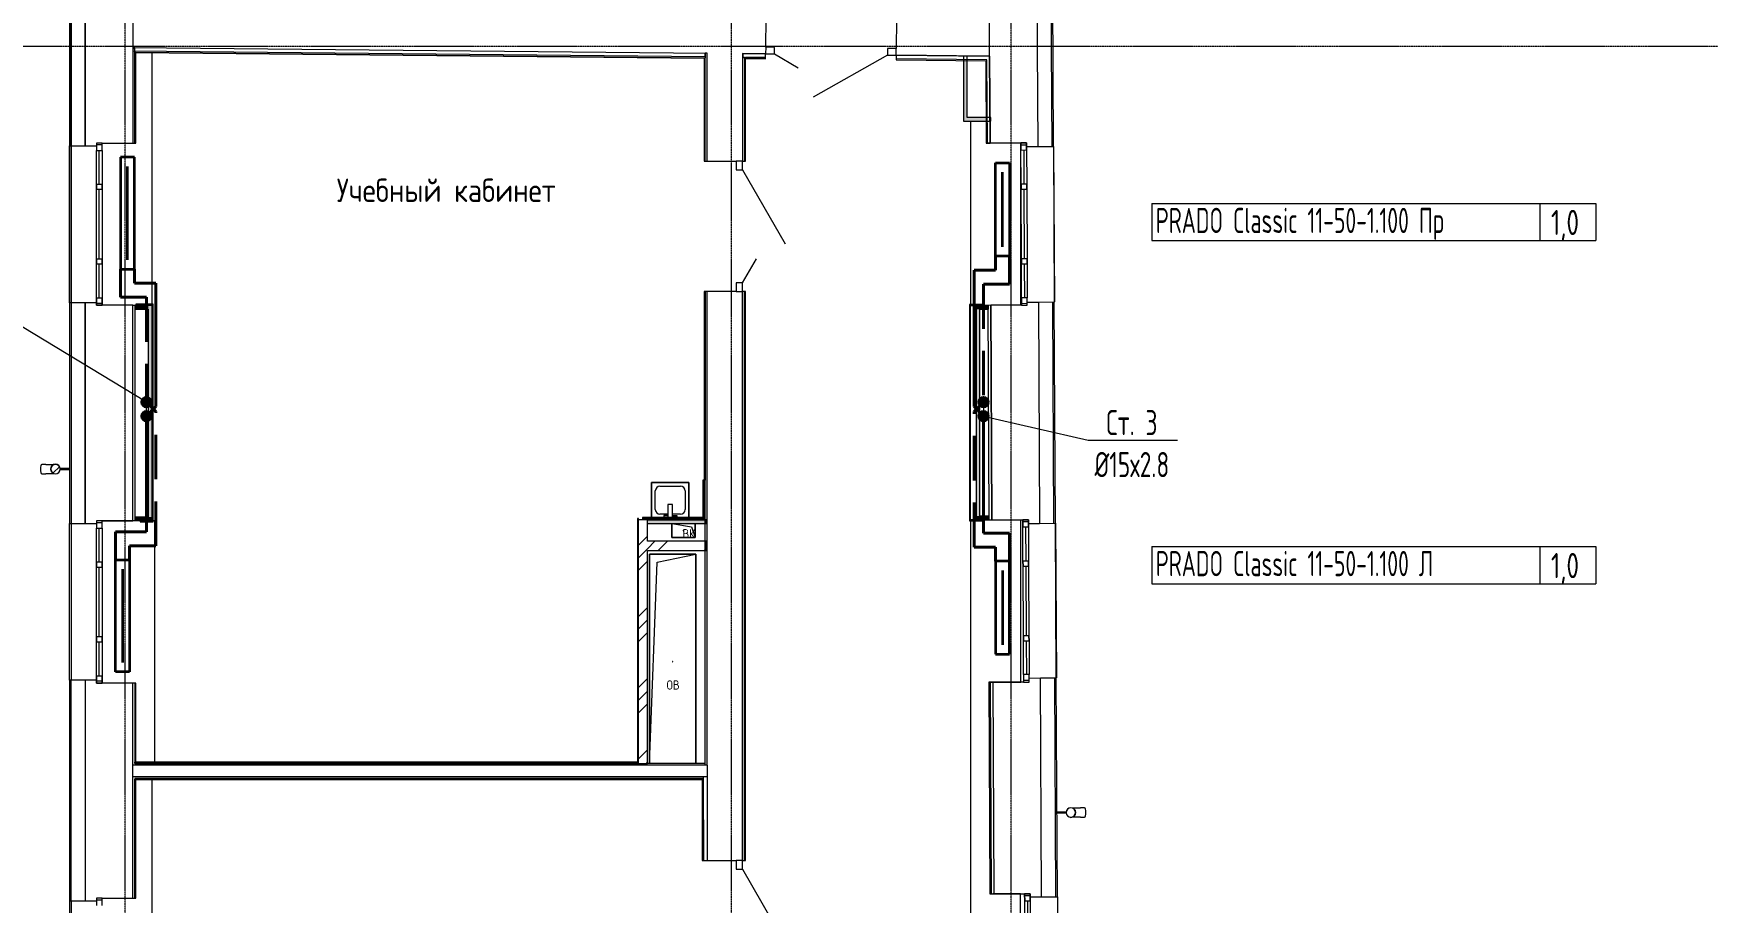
# Model space of a CAD drawing. Header units: millimetres. Extents: x -3929 to 624051, y 52832 to 514950.
# Drawn here: x 164176 to 182125, y 351295 to 360610 of the extents above; entities that cross this region are included whole.
import ezdxf
from ezdxf import colors
from ezdxf.entities.mleader import LeaderData, LeaderLine
from ezdxf.enums import TextEntityAlignment as Align
from ezdxf.math import Vec2, Vec3

# ---------------------------------------------------------------- set-up
doc = ezdxf.new("R2010")
doc.units = ezdxf.units.MM
for name, pattern in [('ADSK_Линия сетки', [25, 20, -2.5, 0, -2.5]), ('ADSK_Штриховая_ш2 п1', [3, 2, -1]), ('Hidden', [7.14375, 4.7625, -2.38125])]:
    doc.linetypes.add(name, pattern=pattern)
for name, color, linetype, lineweight in [('_ Окна', 7, 'Continuous', 9), ('Аннотация', 7, 'Continuous', 18), ('Двери', 7, 'Continuous', 9), ('Марки помещений', 7, 'Continuous', 20), ('Обобщенные модели', 7, 'Continuous', 18), ('ОВ-О-Оборудование', 32, 'Continuous', 35), ('ОВ-ТЕКСТ', 7, 'Continuous', 25), ('Окна', 7, 'Continuous', 9), ('Оси', 253, 'Continuous', 9), ('Перекрытие', 7, 'Continuous', 18), ('Сантехника', 7, 'Continuous', 18), ('Стены внутренние', 7, 'Continuous', 18), ('Стены наружные', 7, 'Continuous', 18), ('Стены несущие', 7, 'Continuous', 30), ('Стены отделка', 7, 'Continuous', 30), ('Стены перегородки', 7, 'Continuous', 30), ('Стены штриховка', 7, 'Continuous', 9)]:
    doc.layers.add(name, color=color, linetype=linetype, lineweight=lineweight)
for name, color, linetype in [('ПРИБОРЫ', 3, 'Continuous'), ('статистика приборов', 252, 'Continuous'), ('стояки', 7, 'Continuous')]:
    doc.layers.add(name, color=color, linetype=linetype)
doc.layers.add('т11.1', color=1, linetype='Continuous', true_color=0xff0000)
doc.layers.add('т21.1', color=5, linetype='Continuous', true_color=0x0000ff)
doc.styles.add('GOST Common_2', font='GOST_Common.ttf', dxfattribs={"width": 0.9, "height": 250})
doc.styles.add('GOST Common_4', font='GOST_Common.ttf', dxfattribs={"width": 0.9, "height": 200})
doc.styles.add('СТИЛЬ', font='simplex.shx', dxfattribs={"width": 0.65})

# ---------------------------------------------------------------- blocks, each defined once
blk = doc.blocks.new('*U2874')
at = {"layer": 'ОВ-О-Оборудование', "color": 32, "ltscale": 0.1, "true_color": 0xcd6928}
for p, q in [((500, 75), (-500, 75)), ((-500, 75), (-500, -75)), ((-400, 0), (400, 0)), ((500, -75), (500, 75)), ((-500, -75), (500, -75))]:
    blk.add_line(p, q, dxfattribs=at)
blk = doc.blocks.new('*U2938')
at = {"layer": 'ОВ-О-Оборудование', "color": 32, "ltscale": 0.1, "true_color": 0xcd6928}
for p, q in [((600, 75), (-600, 75)), ((-600, 75), (-600, -75)), ((-500, 0), (500, 0)), ((600, -75), (600, 75)), ((-600, -75), (600, -75))]:
    blk.add_line(p, q, dxfattribs=at)
blk = doc.blocks.new('3 этаж')
at = {"layer": 'Стены внутренние', "lineweight": 0}
for points in [[(364886, -50506), (364926, -50506), (364926, -49885), (364886, -49885), (364886, -49887)], [(364961, -50546), (365140, -50546), (365140, -50506), (364886, -50506), (364886, -50546), (364926, -50546)], [(356000, -52559), (356146, -52559), (356146, -52519), (356000, -52519), (356000, -52535)], [(356186, -54789), (356186, -52519), (356146, -52520), (356146, -54789)], [(365142, -52561), (365151, -52561), (365150, -52521), (365142, -52521), (365021, -52521), (365021, -52561), (365101, -52561)], [(365061, -54779), (365061, -52561), (365021, -52561), (365021, -54779), (365041, -54779)], [(356000, -54829), (356186, -54828), (356186, -54789), (356000, -54789), (356000, -54828)], [(362118, -54858), (362118, -54818), (361497, -54818), (361497, -54858), (362008, -54858)], [(365041, -54819), (365155, -54819), (365155, -54779), (365021, -54779), (365021, -54819)]]:
    blk.add_hatch(color=253, dxfattribs=at).paths.add_polyline_path(points)
at = {"layer": '_ Окна', "color": 253, "lineweight": 0}
for p, q in [((355650, -50779), (355590, -50779)), ((355590, -50779), (355590, -50859)), ((355650, -50859), (355650, -50779)), ((365502, -50778), (365562, -50777)), ((365502, -50858), (365502, -50778)), ((365562, -50777), (365562, -50857)), ((355650, -50799), (355590, -50799)), ((355590, -50859), (355650, -50859)), ((355620, -51219), (355620, -50859)), ((365502, -50798), (365562, -50797)), ((365562, -50857), (365502, -50858)), ((365532, -50857), (365534, -51217)), ((355590, -51219), (355650, -51219)), ((355590, -51279), (355590, -51219)), ((355650, -51279), (355590, -51279)), ((355620, -52019), (355620, -51279)), ((355650, -51219), (355650, -51279)), ((365504, -51218), (365564, -51217)), ((365504, -51278), (365504, -51218)), ((365564, -51277), (365504, -51278)), ((365534, -51277), (365538, -52017)), ((365564, -51217), (365564, -51277)), ((355590, -52019), (355650, -52019)), ((355590, -52079), (355590, -52019)), ((355650, -52019), (355650, -52079)), ((365508, -52018), (365568, -52017)), ((365508, -52078), (365508, -52018)), ((365568, -52017), (365568, -52077)), ((355650, -52079), (355590, -52079)), ((355620, -52439), (355620, -52079)), ((365568, -52077), (365508, -52078)), ((365538, -52077), (365540, -52437)), ((355590, -52439), (355650, -52439)), ((355590, -52519), (355590, -52439)), ((355650, -52499), (355590, -52499)), ((355650, -52519), (355590, -52519)), ((355650, -52439), (355650, -52519)), ((365570, -52437), (365510, -52438)), ((365510, -52438), (365510, -52518)), ((365510, -52498), (365570, -52497)), ((365510, -52518), (365570, -52517)), ((365570, -52517), (365570, -52437)), ((355650, -54829), (355590, -54829)), ((355590, -54829), (355590, -54909)), ((355650, -54849), (355590, -54849)), ((355590, -54909), (355650, -54909)), ((355620, -55269), (355620, -54909)), ((355650, -54909), (355650, -54829)), ((365523, -54898), (365522, -54818)), ((365522, -54818), (365582, -54818)), ((365522, -54838), (365582, -54838)), ((365583, -54898), (365523, -54898)), ((365553, -54898), (365554, -55258)), ((365582, -54818), (365583, -54898)), ((355590, -55269), (355650, -55269)), ((355590, -55329), (355590, -55269)), ((355650, -55269), (355650, -55329)), ((365525, -55318), (365524, -55258)), ((365524, -55258), (365584, -55258)), ((365584, -55258), (365585, -55318)), ((355650, -55329), (355590, -55329)), ((355620, -56069), (355620, -55329)), ((365585, -55318), (365525, -55318)), ((365555, -55318), (365558, -56058)), ((355590, -56069), (355650, -56069)), ((355590, -56129), (355590, -56069)), ((355650, -56129), (355590, -56129)), ((355620, -56489), (355620, -56129)), ((355650, -56069), (355650, -56129)), ((365529, -56118), (365528, -56058)), ((365528, -56058), (365588, -56058)), ((365589, -56118), (365529, -56118)), ((365559, -56118), (365561, -56478)), ((365588, -56058), (365589, -56118)), ((355590, -56489), (355650, -56489)), ((355590, -56569), (355590, -56489)), ((355650, -56489), (355650, -56569)), ((365591, -56478), (365531, -56478)), ((365531, -56478), (365531, -56558)), ((365531, -56538), (365591, -56538)), ((365591, -56558), (365591, -56478)), ((355650, -56549), (355590, -56549)), ((355650, -56569), (355590, -56569)), ((365531, -56558), (365591, -56558)), ((355650, -58874), (355590, -58874)), ((355590, -58874), (355590, -58954)), ((355650, -58954), (355650, -58874)), ((365543, -58906), (365542, -58826)), ((365542, -58826), (365602, -58826)), ((365543, -58846), (365603, -58846)), ((365602, -58826), (365603, -58906)), ((355650, -58894), (355590, -58894)), ((365603, -58906), (365543, -58906)), ((365573, -58906), (365575, -59266))]:
    blk.add_line(p, q, dxfattribs=at)
at = {"layer": 'Двери', "color": 253, "lineweight": 0}
for p, q in [((362766, -49753), (362765, -49823)), ((362765, -49823), (362860, -49824)), ((362861, -49754), (362766, -49753)), ((362860, -49824), (362861, -49754)), ((362860, -49824), (363114, -49974)), ((364070, -49836), (363273, -50286)), ((364071, -49766), (364070, -49836)), ((364070, -49836), (364165, -49837)), ((364166, -49767), (364071, -49766)), ((364165, -49837), (364166, -49767)), ((362518, -50972), (362448, -50972)), ((362448, -50972), (362448, -51067)), ((362518, -51067), (362518, -50972)), ((362448, -51067), (362518, -51067)), ((362518, -51067), (362976, -51860)), ((362518, -52277), (362666, -52022)), ((362518, -52277), (362448, -52277)), ((362448, -52277), (362448, -52372)), ((362448, -52372), (362518, -52372)), ((362518, -52372), (362518, -52277)), ((362518, -58470), (362448, -58470)), ((362448, -58470), (362448, -58565)), ((362518, -58565), (362518, -58470)), ((362448, -58565), (362518, -58565)), ((362518, -58565), (362976, -59358))]:
    blk.add_line(p, q, dxfattribs=at)
at = {"layer": 'Обобщенные модели', "color": 253, "lineweight": 0}
for p, q in [((355047, -54224), (355004, -54224)), ((355004, -54324), (355047, -54324)), ((355047, -54224), (355052, -54224)), ((355049, -54324), (355047, -54324)), ((355055, -54324), (355049, -54324)), ((355052, -54224), (355058, -54224)), ((355060, -54324), (355055, -54324)), ((355058, -54224), (355063, -54224)), ((355066, -54324), (355060, -54324)), ((355063, -54224), (355069, -54224)), ((355071, -54324), (355066, -54324)), ((355069, -54224), (355074, -54224)), ((355076, -54324), (355071, -54324)), ((355074, -54224), (355079, -54224)), ((355081, -54324), (355076, -54324)), ((355079, -54224), (355084, -54224)), ((355086, -54324), (355081, -54324)), ((355084, -54224), (355089, -54224)), ((355091, -54324), (355086, -54324)), ((355089, -54224), (355094, -54224)), ((355096, -54324), (355091, -54324)), ((355094, -54224), (355098, -54224)), ((355100, -54324), (355096, -54324)), ((355098, -54224), (355103, -54224)), ((355105, -54324), (355100, -54324)), ((355103, -54224), (355107, -54224)), ((355109, -54324), (355105, -54324)), ((355107, -54224), (355111, -54224)), ((355113, -54324), (355109, -54324)), ((355111, -54224), (355115, -54224)), ((355117, -54324), (355113, -54324)), ((355115, -54224), (355119, -54224)), ((355121, -54324), (355117, -54324)), ((355119, -54224), (355123, -54224)), ((355124, -54324), (355121, -54324)), ((355123, -54224), (355126, -54224)), ((355127, -54324), (355124, -54324)), ((355126, -54224), (355129, -54224)), ((355130, -54324), (355127, -54324)), ((355129, -54224), (355132, -54224)), ((355133, -54324), (355130, -54324)), ((355132, -54224), (355135, -54224)), ((355136, -54324), (355133, -54324)), ((355135, -54224), (355137, -54224)), ((355137, -54324), (355136, -54324)), ((355300, -54269), (355201, -54269)), ((355201, -54279), (355300, -54279)), ((361758, -55008), (361758, -54858)), ((361758, -54858), (361971, -54895)), ((361758, -54858), (361758, -55008)), ((361971, -54895), (362008, -55008)), ((362008, -54858), (362008, -55008)), ((362008, -55008), (362008, -54858)), ((362008, -55008), (361758, -55008)), ((361758, -55008), (362008, -55008)), ((361518, -57430), (361518, -55188)), ((361518, -55188), (362018, -55188)), ((362018, -55188), (361518, -55188)), ((361518, -55188), (361518, -57430)), ((361520, -57430), (361601, -55271)), ((361601, -55271), (362018, -55188)), ((362018, -55188), (362018, -57430)), ((362018, -57430), (362018, -55188)), ((365987, -57951), (365888, -57951)), ((365888, -57961), (365987, -57961)), ((366051, -57906), (366052, -57906)), ((366052, -57906), (366055, -57906)), ((366055, -57906), (366058, -57906)), ((366058, -57906), (366061, -57906)), ((366061, -57906), (366064, -57906)), ((366064, -57906), (366067, -57906)), ((366067, -57906), (366071, -57906)), ((366071, -57906), (366075, -57906)), ((366075, -57906), (366079, -57905)), ((366079, -57905), (366083, -57905)), ((366083, -57905), (366088, -57905)), ((366088, -57905), (366092, -57905)), ((366092, -57905), (366097, -57905)), ((366097, -57905), (366102, -57905)), ((366102, -57905), (366107, -57905)), ((366107, -57905), (366112, -57905)), ((366112, -57905), (366117, -57905)), ((366117, -57905), (366122, -57905)), ((366122, -57905), (366128, -57905)), ((366128, -57905), (366133, -57905)), ((366133, -57905), (366139, -57905)), ((366139, -57905), (366141, -57905)), ((366184, -57905), (366141, -57905)), ((366054, -58006), (366051, -58006)), ((366056, -58006), (366054, -58006)), ((366059, -58006), (366056, -58006)), ((366063, -58006), (366059, -58006)), ((366066, -58006), (366063, -58006)), ((366070, -58006), (366066, -58006)), ((366073, -58006), (366070, -58006)), ((366077, -58006), (366073, -58006)), ((366081, -58005), (366077, -58006)), ((366086, -58005), (366081, -58005)), ((366090, -58005), (366086, -58005)), ((366095, -58005), (366090, -58005)), ((366099, -58005), (366095, -58005)), ((366104, -58005), (366099, -58005)), ((366109, -58005), (366104, -58005)), ((366115, -58005), (366109, -58005)), ((366120, -58005), (366115, -58005)), ((366125, -58005), (366120, -58005)), ((366131, -58005), (366125, -58005)), ((366136, -58005), (366131, -58005)), ((366142, -58005), (366136, -58005)), ((366142, -58005), (366184, -58005))]:
    blk.add_line(p, q, dxfattribs=at)
at = {"layer": 'Обобщенные модели', "color": 253, "linetype": 'Continuous', "lineweight": 0}
blk.add_line((355125, -54316), (355192, -54249), dxfattribs=at)
at = {"layer": 'Обобщенные модели', "color": 253, "lineweight": 0}
for centre, radius, start, end in [((355150, -54274), 52, 0, 180), ((355150, -54274), 52, 180, 0), ((355150, -54274), 50, 0, 180), ((355150, -54274), 50, 180, 0), ((361883, -54933), 2.5, 90, 270), ((361883, -54933), 2.5, 105, 180), ((361883, -54933), 2.5, 210, 270), ((361883, -54933), 2.5, 270, 90), ((361883, -54933), 2.5, 330, 75), ((361768, -56338), 2.5, 0, 180), ((361768, -56338), 2.5, 60, 165), ((361768, -56338), 2.5, 180, 0), ((361768, -56338), 2.5, 195, 270), ((361768, -56338), 2.5, 300, 0), ((366038, -57956), 52, 0.2912, 180.2912), ((366038, -57956), 52, 180.2912, 0.2912), ((366038, -57956), 50, 0.2912, 180.2912), ((366038, -57956), 50, 180.2912, 0.2912)]:
    blk.add_arc(centre, radius, start, end, dxfattribs=at)
for centre, major_axis, start_param, end_param in [((355004, -54274), (0, -50), 3.141593, 4.712389), ((355004, -54274), (0, -50), 4.712389, 6.283185), ((366184, -57955), (-0.3, 50), 4.712389, 6.283185), ((366184, -57955), (-0.3, 50), 3.141593, 4.712389)]:
    blk.add_ellipse(centre, major_axis=major_axis, ratio=0.309017, start_param=start_param, end_param=end_param, dxfattribs=at)
at = {"layer": 'Окна', "color": 253, "lineweight": 0}
for p, q in [((355590, -50779), (355590, -50859)), ((355650, -50779), (355590, -50779)), ((355650, -50859), (355650, -50779)), ((365562, -50777), (365502, -50778)), ((365502, -50778), (365502, -50858)), ((365562, -50857), (365562, -50777)), ((355590, -51219), (355590, -50859)), ((355650, -50859), (355650, -51219)), ((365504, -51218), (365502, -50858)), ((365562, -50857), (365564, -51217)), ((355590, -51219), (355590, -51279)), ((355590, -52019), (355590, -51279)), ((355650, -51279), (355650, -51219)), ((355650, -51279), (355650, -52019)), ((365504, -51218), (365504, -51278)), ((365508, -52018), (365504, -51278)), ((365564, -51277), (365564, -51217)), ((365564, -51277), (365568, -52017)), ((355590, -52019), (355590, -52079)), ((355650, -52079), (355650, -52019)), ((365508, -52018), (365508, -52078)), ((365568, -52077), (365568, -52017)), ((355590, -52439), (355590, -52079)), ((355650, -52079), (355650, -52439)), ((365510, -52438), (365508, -52078)), ((365568, -52077), (365570, -52437)), ((355590, -52439), (355590, -52519)), ((355590, -52519), (355650, -52519)), ((355650, -52519), (355650, -52439)), ((365510, -52438), (365510, -52518)), ((365510, -52518), (365570, -52517)), ((365570, -52517), (365570, -52437)), ((355590, -54829), (355590, -54909)), ((355650, -54829), (355590, -54829)), ((355590, -55269), (355590, -54909)), ((355650, -54909), (355650, -54829)), ((355650, -54909), (355650, -55269)), ((365582, -54818), (365522, -54818)), ((365522, -54818), (365523, -54898)), ((365524, -55258), (365523, -54898)), ((365583, -54898), (365582, -54818)), ((365583, -54898), (365584, -55258)), ((355590, -55269), (355590, -55329)), ((355650, -55329), (355650, -55269)), ((365524, -55258), (365525, -55318)), ((365585, -55318), (365584, -55258)), ((355590, -56069), (355590, -55329)), ((355650, -55329), (355650, -56069)), ((365528, -56058), (365525, -55318)), ((365585, -55318), (365588, -56058)), ((355590, -56069), (355590, -56129)), ((355590, -56489), (355590, -56129)), ((355650, -56129), (355650, -56069)), ((355650, -56129), (355650, -56489)), ((365528, -56058), (365529, -56118)), ((365531, -56478), (365529, -56118)), ((365589, -56118), (365588, -56058)), ((365589, -56118), (365591, -56478)), ((355590, -56489), (355590, -56569)), ((355650, -56569), (355650, -56489)), ((365531, -56478), (365531, -56558)), ((365591, -56558), (365591, -56478)), ((355590, -56569), (355650, -56569)), ((365531, -56558), (365591, -56558)), ((355590, -58874), (355590, -58954)), ((355650, -58874), (355590, -58874)), ((355650, -58954), (355650, -58874)), ((365602, -58826), (365542, -58826)), ((365542, -58826), (365543, -58906)), ((365603, -58906), (365602, -58826)), ((365545, -59266), (365543, -58906)), ((365603, -58906), (365605, -59266))]:
    blk.add_line(p, q, dxfattribs=at)
at = {"layer": 'Оси', "color": 253, "linetype": 'ADSK_Линия сетки', "lineweight": 0}
for p, q in [((355898, -89970), (355898, -42177)), ((362398, -89970), (362398, -42931)), ((365398, -89970), (365398, -42931)), ((351839, -49742), (418403, -49742))]:
    blk.add_line(p, q, dxfattribs=at)
at = {"layer": 'Перекрытие', "color": 253, "lineweight": 0}
for p, q in [((356186, -52507), (356186, -49810)), ((364961, -50546), (364961, -52509)), ((365502, -50780), (365142, -50780)), ((365502, -52518), (365502, -50780)), ((356060, -54830), (355650, -54830)), ((356216, -54830), (356198, -54830)), ((356216, -57418), (356216, -54830)), ((364961, -54831), (364961, -60557)), ((365502, -56557), (365502, -54818)), ((365177, -56560), (365177, -56557)), ((365177, -56557), (365502, -56557)), ((356186, -60602), (356186, -57602)), ((365497, -58828), (365201, -58828)), ((365497, -60566), (365497, -58828))]:
    blk.add_line(p, q, dxfattribs=at)
at = {"layer": 'Сантехника', "color": 253, "lineweight": 0}
for p, q in [((361542, -54418), (361542, -54793)), ((361942, -54418), (361542, -54418)), ((361542, -54418), (361942, -54418)), ((361542, -54793), (361542, -54418)), ((361582, -54708), (361582, -54508)), ((361632, -54458), (361852, -54458)), ((361902, -54508), (361902, -54708)), ((361942, -54793), (361942, -54418)), ((361942, -54418), (361942, -54793)), ((361717, -54653), (361717, -54793)), ((361767, -54653), (361717, -54653)), ((361767, -54793), (361767, -54653)), ((361717, -54758), (361632, -54758)), ((361672, -54773), (361672, -54788)), ((361717, -54773), (361672, -54773)), ((361672, -54788), (361717, -54788)), ((361852, -54758), (361767, -54758)), ((361767, -54773), (361812, -54773)), ((361812, -54788), (361767, -54788)), ((361812, -54773), (361812, -54788))]:
    blk.add_line(p, q, dxfattribs=at)
for centre, start, end in [((361632, -54508), 90, 180), ((361852, -54508), 0, 90), ((361632, -54708), 180, 270), ((361852, -54708), 270, 0)]:
    blk.add_arc(centre, 50, start, end, dxfattribs=at)
at = {"layer": 'Стены внутренние', "color": 253, "linetype": 'Continuous', "lineweight": 0}
for p, q in [((361397, -55094), (361497, -54994)), ((361497, -55128), (361578, -55048)), ((361613, -55148), (361713, -55048)), ((361397, -55228), (361497, -55128)), ((361397, -55363), (361497, -55263)), ((362107, -55148), (362123, -55131)), ((361397, -55857), (361497, -55757)), ((361397, -55992), (361497, -55892)), ((361397, -56127), (361497, -56027)), ((361397, -56620), (361497, -56520)), ((361397, -56755), (361497, -56655)), ((361397, -56890), (361497, -56790)), ((361397, -57384), (361497, -57284)), ((361486, -57430), (361497, -57418))]:
    blk.add_line(p, q, dxfattribs=at)
at = {"layer": 'Стены внутренние', "color": 253, "lineweight": 0}
blk.add_line((365201, -56560), (365201, -56557), dxfattribs=at)
at = {"layer": 'Стены наружные', "color": 253, "lineweight": 0}
for p, q in [((355299, -52494), (355299, -50840)), ((355299, -50840), (355300, -50840)), ((355300, -52494), (355300, -50809)), ((355320, -50809), (355320, -52494)), ((355320, -52494), (355320, -50809)), ((365852, -50816), (365860, -52486)), ((365852, -50817), (365853, -50817)), ((365853, -50817), (365861, -52483)), ((355300, -52494), (355299, -52494)), ((365861, -52483), (365860, -52483)), ((355299, -56535), (355299, -54895)), ((355300, -54895), (355299, -54895)), ((355300, -56539), (355300, -54859)), ((355320, -54859), (355320, -56539)), ((365873, -54855), (365872, -54855)), ((365881, -56516), (365872, -54856)), ((365873, -54855), (365882, -56512)), ((355299, -56535), (355300, -56535)), ((365881, -56512), (365882, -56512)), ((365893, -58859), (365901, -60534)), ((365893, -58860), (365894, -58860)), ((365894, -58860), (365902, -60533)), ((355300, -58904), (355300, -60569)), ((355320, -58904), (355320, -60569))]:
    blk.add_line(p, q, dxfattribs=at)
at = {"layer": 'Стены несущие', "color": 253, "lineweight": 0}
for p, q in [((355470, -42943), (355470, -50809)), ((365642, -43011), (365682, -50817)), ((355470, -50808), (355470, -43453)), ((362766, -49753), (362769, -49443)), ((364169, -49457), (364166, -49767)), ((355980, -49756), (362138, -49817)), ((355980, -49756), (355980, -50779)), ((362138, -50972), (362138, -49817)), ((362518, -49821), (362765, -49823)), ((362518, -49821), (362518, -50972)), ((362765, -49823), (362522, -49821)), ((364165, -49837), (365167, -49847)), ((365137, -49847), (364165, -49837)), ((365167, -49847), (365172, -50779)), ((355650, -50779), (355980, -50779)), ((365172, -50779), (365502, -50778)), ((355470, -50809), (355590, -50809)), ((362138, -50972), (362448, -50972)), ((365562, -50817), (365682, -50817)), ((362448, -52372), (362138, -52372)), ((362138, -57450), (362138, -52372)), ((362518, -58470), (362518, -52372)), ((355470, -54859), (355470, -52494)), ((355590, -52494), (355470, -52494)), ((355470, -52494), (355470, -54858)), ((355980, -52519), (355650, -52519)), ((355980, -54829), (355980, -52519)), ((365510, -52518), (365180, -52519)), ((365180, -52519), (365192, -54820)), ((365690, -52487), (365570, -52487)), ((365690, -52487), (365702, -54857)), ((355470, -54859), (355590, -54859)), ((355650, -54829), (355980, -54829)), ((361397, -54818), (361397, -57430)), ((361497, -54818), (361397, -54818)), ((361497, -55048), (361497, -54818)), ((365192, -54820), (365522, -54818)), ((365582, -54858), (365702, -54857)), ((362127, -55048), (361497, -55048)), ((362127, -55148), (362127, -55048)), ((361497, -55148), (362127, -55148)), ((361497, -57430), (361497, -55148)), ((355590, -56539), (355470, -56539)), ((355470, -56539), (355470, -58904)), ((365711, -56517), (365591, -56518)), ((365723, -58860), (365711, -56517)), ((355980, -56569), (355650, -56569)), ((355980, -58874), (355980, -56569)), ((365531, -56558), (365201, -56560)), ((365201, -56560), (365212, -58828)), ((361397, -57430), (361497, -57430)), ((362138, -57450), (362138, -58470)), ((362138, -58470), (362448, -58470)), ((355650, -58874), (355980, -58874)), ((365212, -58828), (365542, -58826)), ((365603, -58861), (365723, -58860)), ((355470, -58904), (355590, -58904))]:
    blk.add_line(p, q, dxfattribs=at)
at = {"layer": 'Стены отделка', "color": 253, "lineweight": 0}
for p, q in [((355300, -42772), (355300, -50809)), ((355320, -50809), (355320, -42792)), ((355320, -42792), (355320, -50809)), ((365852, -50816), (365811, -42842)), ((356000, -49756), (355980, -49756)), ((355982, -49756), (355981, -49796)), ((362118, -49857), (355981, -49796)), ((356000, -49806), (356000, -49756)), ((356012, -49808), (362106, -49869)), ((356012, -50779), (356012, -49808)), ((362106, -49869), (362106, -50972)), ((362138, -49817), (362118, -49817)), ((362118, -49817), (362118, -49867)), ((362118, -49857), (362118, -49817)), ((362138, -49817), (362138, -49817)), ((362538, -49861), (362518, -49861)), ((362522, -49821), (362522, -49861)), ((362522, -49861), (362548, -49861)), ((362538, -49861), (362538, -49861)), ((362550, -50972), (362550, -49873)), ((362550, -49873), (362764, -49875)), ((362764, -49875), (362765, -49823)), ((364165, -49877), (364164, -49889)), ((364164, -49889), (365125, -49899)), ((364165, -49837), (364165, -49877)), ((364886, -49845), (364886, -50546)), ((364926, -50506), (364926, -49845)), ((365125, -49899), (365130, -50780)), ((365167, -49847), (365137, -49847)), ((365137, -49847), (365137, -49847)), ((365137, -49897), (365137, -49887)), ((365172, -50779), (365167, -49847)), ((364886, -50546), (365179, -50546)), ((365179, -50506), (364926, -50506)), ((365179, -50546), (365179, -50506)), ((355980, -50779), (356012, -50779)), ((356000, -50778), (356000, -50779)), ((365130, -50780), (365172, -50779)), ((355300, -50809), (355320, -50809)), ((355320, -50809), (355470, -50809)), ((355470, -50809), (355470, -50808)), ((362106, -50972), (362138, -50972)), ((362118, -50972), (362118, -50947)), ((362138, -50972), (362138, -50972)), ((362518, -50972), (362550, -50972)), ((362538, -50947), (362538, -50972)), ((365682, -50817), (365852, -50816)), ((362138, -52372), (362106, -52372)), ((362106, -52372), (362106, -54393)), ((362550, -52372), (362518, -52372)), ((362550, -58470), (362550, -52372)), ((355320, -52494), (355300, -52494)), ((355300, -52494), (355300, -54859)), ((355470, -52494), (355320, -52494)), ((355320, -52494), (355320, -54859)), ((355980, -52519), (356186, -52519)), ((356000, -52519), (356000, -54789)), ((356000, -52559), (356146, -52559)), ((356196, -52507), (356012, -52507)), ((356012, -52507), (356012, -52519)), ((356146, -52559), (356146, -54789)), ((356186, -54829), (356186, -52519)), ((356198, -54839), (356198, -52509)), ((364949, -52511), (364949, -54829)), ((365100, -52509), (364951, -52509)), ((364961, -52521), (365155, -52521)), ((364961, -54819), (364961, -52521)), ((365021, -52521), (365021, -54819)), ((365061, -52561), (365155, -52561)), ((365061, -54779), (365061, -52561)), ((365100, -52520), (365100, -52509)), ((365180, -52519), (365100, -52520)), ((365162, -54819), (365150, -52519)), ((365155, -52561), (365155, -52521)), ((365192, -54820), (365180, -52519)), ((365860, -52486), (365690, -52487)), ((365840, -52486), (365840, -52488)), ((365872, -54856), (365860, -52486)), ((362093, -54393), (362093, -54793)), ((362118, -54393), (362093, -54393)), ((362118, -54818), (362118, -54393)), ((355300, -54859), (355470, -54859)), ((355980, -54829), (355980, -54829)), ((356186, -54829), (355980, -54829)), ((356146, -54789), (356000, -54789)), ((356000, -54789), (356000, -54829)), ((356060, -54829), (356060, -54841)), ((356060, -54841), (356196, -54841)), ((361403, -54805), (361391, -54805)), ((361391, -54805), (361391, -57418)), ((361403, -57430), (361403, -54805)), ((362093, -54793), (361443, -54793)), ((361443, -54793), (361443, -54818)), ((361497, -54818), (362118, -54818)), ((361497, -54858), (362128, -54858)), ((362118, -57450), (362118, -54818)), ((362128, -54818), (362118, -54818)), ((362128, -54858), (362128, -54818)), ((364951, -54831), (365112, -54831)), ((365162, -54819), (364961, -54819)), ((365155, -54779), (365061, -54779)), ((365112, -54831), (365112, -54820)), ((365112, -54820), (365192, -54820)), ((365155, -54819), (365155, -54779)), ((365162, -54820), (365162, -54819)), ((365702, -54857), (365872, -54856)), ((355300, -56539), (355300, -58904)), ((355470, -56539), (355300, -56539)), ((355320, -58904), (355320, -56539)), ((365881, -56516), (365711, -56517)), ((365893, -58859), (365881, -56516)), ((356012, -56569), (355980, -56569)), ((356012, -57418), (356012, -56569)), ((365201, -56560), (365159, -56560)), ((365159, -56560), (365170, -58828)), ((356000, -57430), (356000, -57418)), ((356000, -57430), (361397, -57430)), ((361391, -57418), (356012, -57418)), ((362118, -57430), (361497, -57430)), ((362098, -57590), (356000, -57590)), ((356000, -57590), (356000, -57600)), ((356012, -57602), (362086, -57602)), ((356012, -58874), (356012, -57602)), ((362086, -57602), (362086, -58470)), ((362092, -57602), (362092, -57590)), ((362098, -57602), (362092, -57602)), ((362098, -58033), (362098, -57570)), ((362086, -58470), (362138, -58470)), ((362518, -58470), (362550, -58470)), ((355980, -58874), (356012, -58874)), ((356000, -58873), (356000, -58874)), ((365170, -58828), (365212, -58828)), ((365723, -58860), (365893, -58859)), ((355300, -58904), (355470, -58904))]:
    blk.add_line(p, q, dxfattribs=at)
at = {"layer": 'Стены перегородки', "color": 253, "lineweight": 0}
for p, q in [((362138, -57450), (355980, -57450)), ((355980, -57570), (362138, -57570))]:
    blk.add_line(p, q, dxfattribs=at)
at = {"layer": 'Стены штриховка', "color": 253, "lineweight": 0}
for p, q in [((365791, -42862), (365832, -50816)), ((355980, -49376), (355980, -49756)), ((365167, -49847), (365165, -49467)), ((356000, -50778), (356000, -49806)), ((356010, -49806), (362108, -49867)), ((356010, -50779), (356010, -49806)), ((362108, -49867), (362108, -50972)), ((362118, -50947), (362118, -49867)), ((362538, -49861), (362538, -50947)), ((362765, -49863), (362548, -49861)), ((362548, -50972), (362548, -49871)), ((362548, -49871), (362765, -49873)), ((364164, -49887), (365127, -49897)), ((364165, -49877), (364165, -49877)), ((365137, -49887), (364165, -49877)), ((365127, -49897), (365132, -50780)), ((365142, -50779), (365137, -49897)), ((362108, -52372), (362108, -54808)), ((362118, -52372), (362118, -54393)), ((362538, -58470), (362538, -52372)), ((362548, -58470), (362548, -52372)), ((356198, -52509), (356012, -52509)), ((356196, -54841), (356196, -52507)), ((356198, -52507), (356196, -52507)), ((356198, -52509), (356198, -52507)), ((364951, -52509), (364949, -52509)), ((364949, -52509), (364949, -52511)), ((365100, -52511), (364949, -52511)), ((364951, -52509), (364951, -54831)), ((365840, -52488), (365852, -54856)), ((362102, -54802), (362102, -54393)), ((356060, -54839), (356198, -54839)), ((356196, -54841), (356198, -54841)), ((356198, -54841), (356198, -54839)), ((361393, -54805), (361393, -57420)), ((361443, -54802), (362102, -54802)), ((361443, -54808), (362108, -54808)), ((364949, -54829), (365112, -54829)), ((364949, -54829), (364949, -54831)), ((364949, -54831), (364951, -54831)), ((365861, -56516), (365873, -58859)), ((356000, -56569), (356000, -57418)), ((356010, -57420), (356010, -56569)), ((365161, -56560), (365172, -58828)), ((365171, -56560), (365182, -58828)), ((361393, -57420), (356010, -57420)), ((356000, -58873), (356000, -57600)), ((356010, -57600), (362092, -57600)), ((356010, -58874), (356010, -57600)), ((362088, -57602), (362088, -58470)), ((362092, -57602), (362088, -57602)), ((362098, -58033), (362098, -58470))]:
    blk.add_line(p, q, dxfattribs=at)
at = {"layer": 'Аннотация', "color": 253, "lineweight": 0, "style": 'GOST Common_4', "width": 0.9}
for s, p in [('ВК', (361873, -55018)), ('ОВ', (361703, -56639))]:
    blk.add_text(s, height=100, dxfattribs=at).set_placement(p)
at = {"layer": 'Марки помещений', "color": 253, "lineweight": 0, "style": 'GOST Common_2', "width": 0.9}
blk.add_text('Учебный кабинет', height=250, dxfattribs=at).set_placement((358166, -51411))

msp = doc.modelspace()

# ---------------------------------------------------------------- hatches: boundary and pattern name
at = {"layer": 'т11.1', "lineweight": 40}
h = msp.add_hatch(color=256, dxfattribs=at)
h.dxf.hatch_style = 1
h.paths.add_polyline_path([(165436.675, 356509.344, 1), (165336.675, 356509.344, 1)])
h = msp.add_hatch(color=256, dxfattribs=at)
h.dxf.hatch_style = 1
h.paths.add_polyline_path([(174412.351, 356509.344, 1), (174312.351, 356509.344, 1)])
at = {"layer": 'т21.1', "linetype": 'ADSK_Штриховая_ш2 п1', "lineweight": 40, "ltscale": 50}
h = msp.add_hatch(color=256, dxfattribs=at)
h.dxf.hatch_style = 1
h.paths.add_polyline_path([(165436.675, 356659.344, 1), (165336.675, 356659.344, 1)])
h = msp.add_hatch(color=256, dxfattribs=at)
h.dxf.hatch_style = 1
h.paths.add_polyline_path([(174412.351, 356659.344, 1), (174312.351, 356659.344, 1)])

# ---------------------------------------------------------------- linework, layer by layer
at = {"layer": 'ПРИБОРЫ', "color": 7, "lineweight": 15}
for p, q in [((176166.33, 358789.544), (180925.95, 358789.544)), ((176166.33, 358789.544), (180925.95, 358789.544)), ((176166.33, 358789.544), (176166.33, 358389.544)), ((180325.95, 358789.544), (180325.95, 358389.544)), ((180925.95, 358789.544), (180925.95, 358389.544)), ((176166.33, 358389.544), (180925.95, 358389.544)), ((176166.33, 355111.053), (180925.95, 355111.053)), ((176166.33, 355111.053), (180925.95, 355111.053)), ((176166.33, 355111.053), (176166.33, 354711.053)), ((180325.95, 355111.053), (180325.95, 354711.053)), ((180925.95, 355111.053), (180925.95, 354711.053)), ((176166.33, 354711.053), (180925.95, 354711.053))]:
    msp.add_line(p, q, dxfattribs=at)
at = {"layer": 'т11.1', "lineweight": 40}
for p, q in [((174491.011, 358222.339), (174491.011, 358072.339)), ((165258.015, 358082.97), (165258.015, 357932.97)), ((165258.015, 357932.97), (165487.672, 357932.97)), ((165487.672, 357932.97), (165487.672, 356610.341)), ((174491.011, 358072.339), (174261.354, 358072.339)), ((174261.354, 358072.339), (174261.354, 356610.341)), ((165386.675, 356509.344), (165487.672, 356610.341)), ((165387.663, 355266.795), (165386.675, 356509.344)), ((174362.351, 356509.344), (174261.354, 356610.341)), ((174361.354, 355255.429), (174362.351, 356509.344)), ((165055.868, 354966.795), (165055.868, 355266.795)), ((165055.868, 355266.795), (165387.663, 355266.795)), ((174641.011, 355255.429), (174361.354, 355255.429)), ((174641.011, 354955.429), (174641.011, 355255.429))]:
    msp.add_line(p, q, dxfattribs=at)
for centre in [(165386.675, 356509.344), (174362.351, 356509.344)]:
    msp.add_circle(centre, 50, dxfattribs=at)
at = {"layer": 'т21.1', "linetype": 'Hidden', "lineweight": 40, "ltscale": 100}
for p, q in [((174641.011, 358222.339), (174641.011, 357922.339)), ((165108.015, 358082.97), (165108.015, 357782.97)), ((174641.011, 357922.339), (174361.354, 357922.339)), ((174361.354, 357922.339), (174362.351, 356659.344)), ((165108.015, 357782.97), (165387.672, 357782.97)), ((165387.672, 357782.97), (165386.675, 356659.344)), ((165386.675, 356659.344), (165487.672, 356558.346)), ((174362.351, 356659.344), (174261.354, 356558.346)), ((165487.672, 355116.795), (165487.672, 356558.346)), ((174261.354, 355105.429), (174261.354, 356558.346)), ((165205.868, 354966.795), (165205.868, 355116.795)), ((165205.868, 355116.795), (165487.672, 355116.795)), ((174491.011, 355105.429), (174261.354, 355105.429)), ((174491.011, 354955.429), (174491.011, 355105.429))]:
    msp.add_line(p, q, dxfattribs=at)
at = {"layer": 'т21.1', "lineweight": 40, "ltscale": 50}
for centre in [(165386.675, 356659.344), (174362.351, 356659.344)]:
    msp.add_circle(centre, 50, dxfattribs=at)

# ---------------------------------------------------------------- block references
at = {"layer": 'ОВ-О-Оборудование', "ltscale": 10}
for name, p, rotation in [('*U2938', (165183.015, 358682.97), 90.00000000000001), ('*U2874', (174566.011, 354455.429), 270)]:
    msp.add_blockref(name, p, dxfattribs=dict(at, rotation=rotation))
at = {"layer": 'ОВ-О-Оборудование', "ltscale": 10, "xscale": -1}
for name, p, rotation in [('*U2874', (174566.011, 358722.339), 270), ('*U2938', (165130.868, 354366.795), 90)]:
    msp.add_blockref(name, p, dxfattribs=dict(at, rotation=rotation))
at = {"layer": 'стояки', "color": 5, "lineweight": 40}
msp.add_blockref('3 этаж', (-190738.98, 410215.433), dxfattribs=at)

# ---------------------------------------------------------------- texts
at = {"layer": 'статистика приборов', "color": 7, "style": 'СТИЛЬ', "width": 0.6}
for s, p in [('PRADO Classic 11-50-1.100 Пр      ', (176209.306, 358471.398)), ('PRADO Classic 11-50-1.100 Л      ', (176209.306, 354792.906))]:
    msp.add_text(s, height=270, dxfattribs=at).set_placement(p)
at = {"layer": 'статистика приборов', "color": 7, "style": 'СТИЛЬ', "width": 0.7}
for p in [(180597.016, 358449.996), (180597.016, 354771.504)]:
    msp.add_text('1,0', height=270, dxfattribs=at).set_placement(p, align=Align.CENTER)

# ---------------------------------------------------------------- leaders
at = {"layer": 'ОВ-ТЕКСТ', "color": 7}
ml = msp.add_multileader_mtext('Standard', dxfattribs=at)
ml.set_content('\\A1;Ст. 35^J%%C15х2.8 ', color=7, style='СТИЛЬ')
ml.set_leader_properties(color=7, lineweight=18)
ml.build(insert=Vec2(0, 0))
ml.multileader.update_dxf_attribs({"text_left_attachment_type": 6, "text_right_attachment_type": 6, "dogleg_length": 0.36, "arrow_head_size": 0.126})
ctx = ml.context
ctx.base_point, ctx.char_height, ctx.arrow_head_size, ctx.landing_gap_size, ctx.plane_origin = Vec3(162998.27, 357538.844), 270, 0.126, 0.063, Vec3(169411.114, 352706.558)
ctx.left_attachment, ctx.right_attachment, ctx.text_align_type = 6, 6, 1
notes = []
notes.append((ctx, [(1, (1, 1, 0), (163934.648, 357538.844), (-1, 0), 0.252, [(0, [(165386.675, 356509.344), (165386.675, 356659.344)], 0, [])])]))
ctx.mtext.insert, ctx.mtext.width, ctx.mtext.alignment, ctx.mtext.flow_direction = Vec3(163466.333, 357862.844), 1404.14984, 2, 5
ml = msp.add_multileader_mtext('Standard', dxfattribs=at)
ml.set_content('\\A1;Ст. 3^J%%C15х2.8 ', color=7, style='СТИЛЬ')
ml.set_leader_properties(color=7, lineweight=18)
ml.build(insert=Vec2(0, 0))
ml.multileader.update_dxf_attribs({"text_left_attachment_type": 6, "text_right_attachment_type": 6, "dogleg_length": 0.36, "arrow_head_size": 0.126})
ctx = ml.context
ctx.base_point, ctx.char_height, ctx.arrow_head_size, ctx.landing_gap_size, ctx.plane_origin = Vec3(175484.982, 356250.409), 270, 0.126, 0.063, Vec3(177866.302, 354076.627)
ctx.left_attachment, ctx.right_attachment, ctx.text_align_type = 6, 6, 1
notes.append((ctx, [(0, (1, 1, 0), (175484.73, 356250.409), (1, 0), 0.252, [(0, [(174362.351, 356659.344), (174362.351, 356509.344)], 0, [])])]))
ctx.mtext.insert, ctx.mtext.width, ctx.mtext.alignment, ctx.mtext.flow_direction = Vec3(175953.045, 356574.409), 1404.14984, 2, 5
for ctx, leaders in notes:
    for number, flags, end, landing, length, lines in leaders:
        leader = LeaderData()
        leader.index, (leader.has_last_leader_line, leader.has_dogleg_vector, leader.attachment_direction) = number, flags
        leader.last_leader_point, leader.dogleg_vector, leader.dogleg_length = Vec3(end), Vec3(landing), length
        for number, points, colour, breaks in lines:
            line = LeaderLine()
            line.index, line.vertices, line.color, line.breaks = number, Vec3.list(points), colors.encode_raw_color(colour), breaks
            leader.lines.append(line)
        ctx.leaders.append(leader)

doc.saveas('drawing.dxf')
